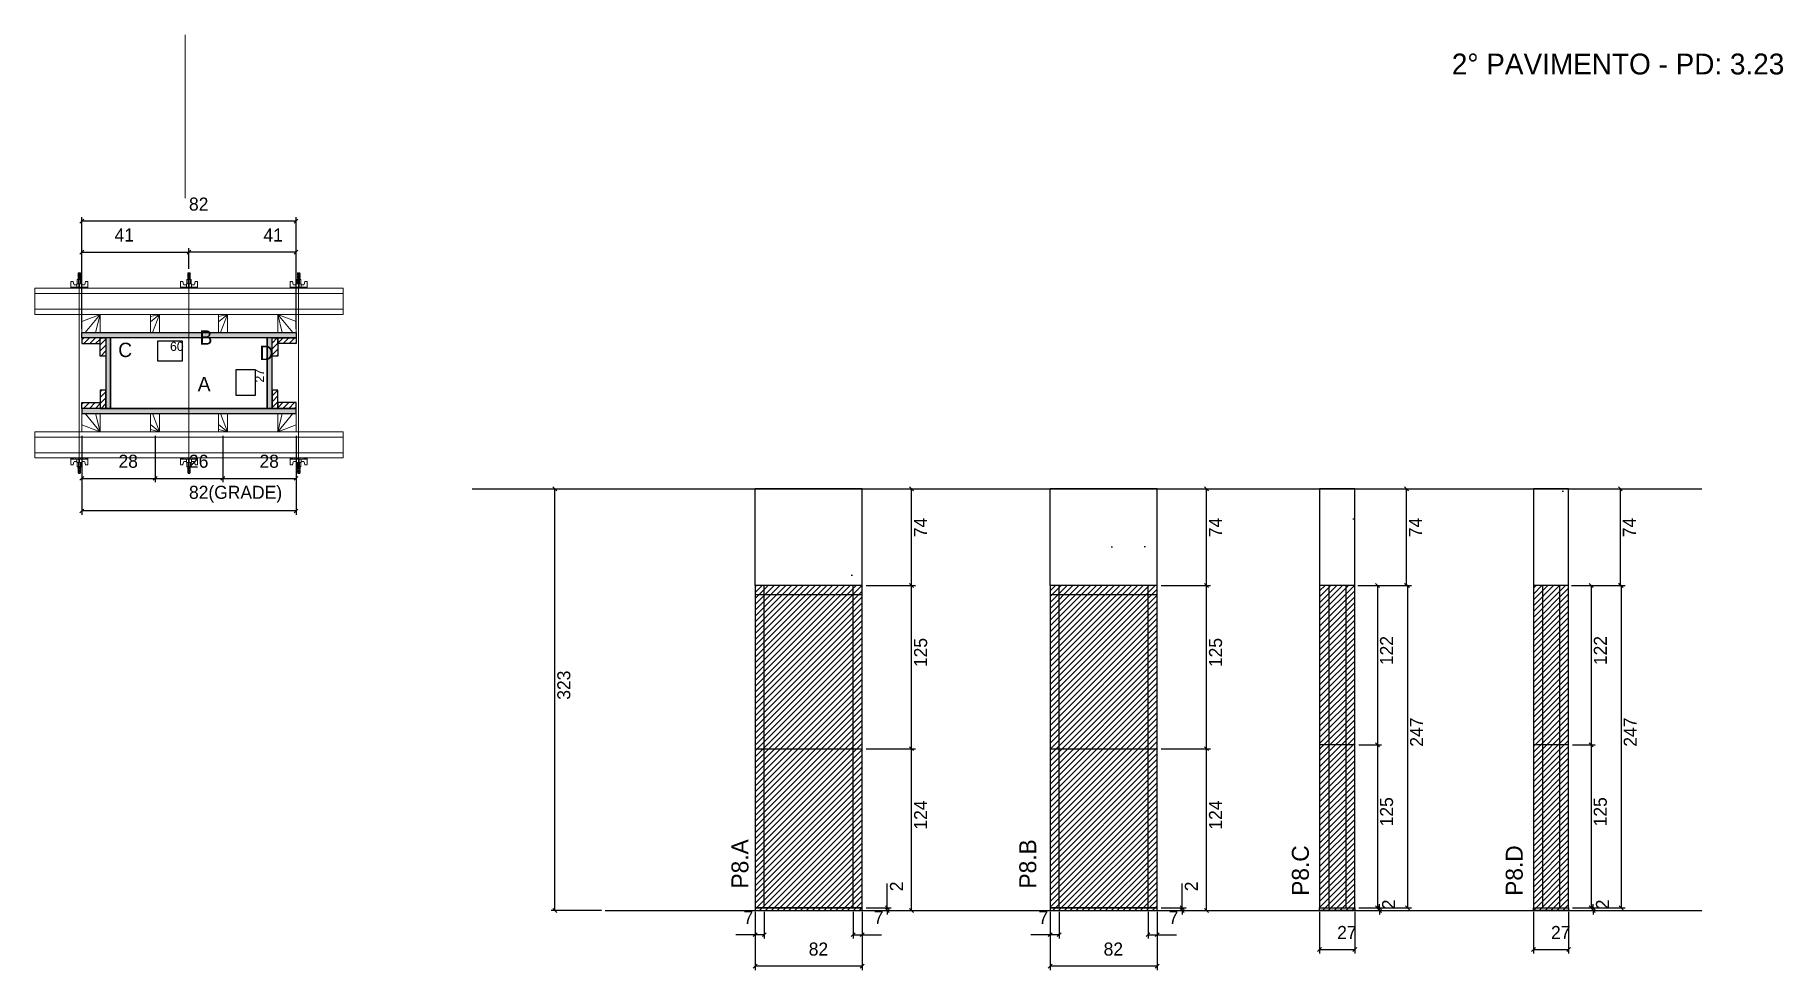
# Model space of a CAD drawing. Header units: metres. Extents: x 1940 to 3279, y 9638 to 10354.
import ezdxf

# ---------------------------------------------------------------- set-up
doc = ezdxf.new("R2010")
doc.units = ezdxf.units.M
for name, color, linetype in [('CHAPA', 7, 'Continuous'), ('COTA', 7, 'Continuous'), ('Hachura', 7, 'Continuous'), ('Madeira', 7, 'Continuous'), ('NIVEL 2° PAV.', 7, 'Continuous'), ('NOMENCLATURA', 7, 'Continuous'), ('Nível', 7, 'Continuous'), ('Painéis', 7, 'Continuous'), ('Perfil Metálico', 7, 'Continuous'), ('SARR_2.2x7', 7, 'Continuous'), ('SARRAFO', 7, 'Continuous'), ('Texto Seção', 7, 'Continuous'), ('TEXTO_GERAL', 7, 'Continuous')]:
    doc.layers.add(name, color=color, linetype=linetype)

msp = doc.modelspace()

# ---------------------------------------------------------------- hatches: boundary and pattern name
at = {"layer": 'COTA'}
h = msp.add_hatch(dxfattribs=at)
h.set_pattern_fill('AR-CONC')
h.paths.add_polyline_path([(2491.6, 10006.7), (2491.6, 9932.7), (2573.6, 9932.7), (2573.6, 10006.7), (2491.6, 10006.7)])
h = msp.add_hatch(dxfattribs=at)
h.set_pattern_fill('AR-CONC')
h.paths.add_polyline_path([(2717.5, 10006.7), (2717.5, 9932.7), (2799.5, 9932.7), (2799.5, 10006.7), (2717.5, 10006.7)])
h = msp.add_hatch(dxfattribs=at)
h.set_pattern_fill('AR-CONC')
h.paths.add_polyline_path([(2923.9, 9932.7), (2950.9, 9932.7), (2950.9, 10006.7), (2923.9, 10006.7), (2923.9, 9932.7)])
h = msp.add_hatch(dxfattribs=at)
h.set_pattern_fill('AR-CONC')
h.paths.add_polyline_path([(3087.7, 9932.7), (3114.7, 9932.7), (3114.7, 10006.7), (3087.7, 10006.7), (3087.7, 9932.7)])
at = {"layer": 'Hachura'}
h = msp.add_hatch(color=7, dxfattribs=at)
h.dxf.hatch_style = 1
h.paths.add_polyline_path([(1975.9, 10122.4), (1975.9, 10126.4), (2139.9, 10126.4), (2139.9, 10122.4), (1975.9, 10122.4)])
h = msp.add_hatch(color=7, dxfattribs=at)
h.dxf.hatch_style = 1
h.paths.add_polyline_path([(1975.9, 10122.4), (1975.9, 10126.4), (2139.9, 10126.4), (2139.9, 10122.4), (1975.9, 10122.4)])
h = msp.add_hatch(dxfattribs=at)
h.set_pattern_fill('ANSI31')
h.paths.add_polyline_path([(1989.9, 10122.4), (1989.9, 10118), (1975.9, 10118), (1975.9, 10122.4), (1989.9, 10122.4)])
h = msp.add_hatch(dxfattribs=at)
h.set_pattern_fill('ANSI31')
h.paths.add_polyline_path([(1994.3, 10122.4), (1989.9, 10122.4), (1989.9, 10108.4), (1994.3, 10108.4), (1994.3, 10122.4)])
h = msp.add_hatch(color=7, dxfattribs=at)
h.dxf.hatch_style = 1
h.paths.add_polyline_path([(1997.9, 10122.4), (1994.3, 10122.4), (1994.3, 10068.4), (1997.9, 10068.4), (1997.9, 10122.4)])
h = msp.add_hatch(color=7, dxfattribs=at)
h.dxf.hatch_style = 1
h.paths.add_polyline_path([(1997.9, 10122.4), (1994.3, 10122.4), (1994.3, 10068.4), (1997.9, 10068.4), (1997.9, 10122.4)])
h = msp.add_hatch(color=7, dxfattribs=at)
h.dxf.hatch_style = 1
h.paths.add_polyline_path([(2121.5, 10122.4), (2117.9, 10122.4), (2117.9, 10068.4), (2121.5, 10068.4), (2121.5, 10122.4)])
h = msp.add_hatch(color=7, dxfattribs=at)
h.dxf.hatch_style = 1
h.paths.add_polyline_path([(2121.5, 10122.4), (2117.9, 10122.4), (2117.9, 10068.4), (2121.5, 10068.4), (2121.5, 10122.4)])
h = msp.add_hatch(dxfattribs=at)
h.set_pattern_fill('ANSI31')
h.paths.add_polyline_path([(2125.9, 10122.4), (2121.5, 10122.4), (2121.5, 10108.4), (2125.9, 10108.4), (2125.9, 10122.4)])
h = msp.add_hatch(dxfattribs=at)
h.set_pattern_fill('ANSI31')
h.paths.add_polyline_path([(2125.9, 10122.4), (2125.9, 10118), (2139.9, 10118), (2139.9, 10122.4), (2125.9, 10122.4)])
h = msp.add_hatch(dxfattribs=at)
h.set_pattern_fill('ANSI31')
h.paths.add_polyline_path([(1989.9, 10068.4), (1989.9, 10072.8), (1975.9, 10072.8), (1975.9, 10068.4), (1989.9, 10068.4)])
h = msp.add_hatch(dxfattribs=at)
h.set_pattern_fill('ANSI31')
h.paths.add_polyline_path([(1994.3, 10068.4), (1989.9, 10068.4), (1989.9, 10082.4), (1994.3, 10082.4), (1994.3, 10068.4)])
h = msp.add_hatch(dxfattribs=at)
h.set_pattern_fill('ANSI31')
h.paths.add_polyline_path([(2125.9, 10068.4), (2121.5, 10068.4), (2121.5, 10082.4), (2125.9, 10082.4), (2125.9, 10068.4)])
h = msp.add_hatch(dxfattribs=at)
h.set_pattern_fill('ANSI31')
h.paths.add_polyline_path([(2125.9, 10068.4), (2125.9, 10072.8), (2139.9, 10072.8), (2139.9, 10068.4), (2125.9, 10068.4)])
h = msp.add_hatch(color=7, dxfattribs=at)
h.dxf.hatch_style = 1
h.paths.add_polyline_path([(1975.9, 10068.4), (1975.9, 10064.4), (2139.9, 10064.4), (2139.9, 10068.4), (1975.9, 10068.4)])
h = msp.add_hatch(color=7, dxfattribs=at)
h.dxf.hatch_style = 1
h.paths.add_polyline_path([(1975.9, 10068.4), (1975.9, 10064.4), (2139.9, 10064.4), (2139.9, 10068.4), (1975.9, 10068.4)])
h = msp.add_hatch(dxfattribs=at)
h.set_pattern_fill('ANSI31')
h.paths.add_polyline_path([(2573.6, 9683.7), (2573.6, 9932.7), (2491.6, 9932.7), (2491.6, 9683.7), (2573.6, 9683.7)])
h = msp.add_hatch(dxfattribs=at)
h.set_pattern_fill('ANSI31')
h.paths.add_polyline_path([(2799.5, 9683.7), (2799.5, 9932.7), (2717.5, 9932.7), (2717.5, 9683.7), (2799.5, 9683.7)])
h = msp.add_hatch(dxfattribs=at)
h.set_pattern_fill('ANSI31')
h.paths.add_polyline_path([(2950.9, 9683.7), (2950.9, 9932.7), (2923.9, 9932.7), (2923.9, 9683.7), (2950.9, 9683.7)])
h = msp.add_hatch(dxfattribs=at)
h.set_pattern_fill('ANSI31')
h.paths.add_polyline_path([(3114.7, 9683.7), (3114.7, 9932.7), (3087.7, 9932.7), (3087.7, 9683.7), (3114.7, 9683.7)])

# ---------------------------------------------------------------- linework, layer by layer
at = {"layer": 'CHAPA', "color": 1, "lineweight": 25}
for points in [[(1975.9, 10122.4), (1975.9, 10126.4), (2139.9, 10126.4), (2139.9, 10122.4)], [(1975.9, 10122.4), (1975.9, 10126.4), (2139.9, 10126.4), (2139.9, 10122.4)], [(1997.9, 10122.4), (1994.3, 10122.4), (1994.3, 10068.4), (1997.9, 10068.4)], [(1997.9, 10122.4), (1994.3, 10122.4), (1994.3, 10068.4), (1997.9, 10068.4)], [(2121.5, 10122.4), (2117.9, 10122.4), (2117.9, 10068.4), (2121.5, 10068.4)], [(2121.5, 10122.4), (2117.9, 10122.4), (2117.9, 10068.4), (2121.5, 10068.4)], [(1975.9, 10068.4), (1975.9, 10064.4), (2139.9, 10064.4), (2139.9, 10068.4)], [(1975.9, 10068.4), (1975.9, 10064.4), (2139.9, 10064.4), (2139.9, 10068.4)]]:
    msp.add_lwpolyline(points, close=True, dxfattribs=at)
at = {"layer": 'COTA', "color": 0, "lineweight": 25}
for p, q in [((1977.4, 10213.3), (1974.4, 10210.3)), ((2138.4, 10210.3), (2141.4, 10213.3)), ((1977.4, 10189.6), (1974.4, 10186.6)), ((2059.4, 10189.6), (2056.4, 10186.6)), ((2056.4, 10186.6), (2059.4, 10189.6)), ((2138.4, 10186.6), (2141.4, 10189.6)), ((1977.4, 10016.3), (1974.4, 10013.3)), ((2030.4, 10013.3), (2033.4, 10016.3)), ((2033.4, 10016.3), (2030.4, 10013.3)), ((2082.4, 10013.3), (2085.4, 10016.3)), ((2085.4, 10016.3), (2082.4, 10013.3)), ((2138.4, 10013.3), (2141.4, 10016.3)), ((2612.9, 10005.2), (2609.9, 10008.2)), ((2838.8, 10005.2), (2835.8, 10008.2)), ((2992, 10005.2), (2989, 10008.2)), ((3155.8, 10005.2), (3152.8, 10008.2)), ((1977.4, 9991.3), (1974.4, 9988.3)), ((2138.4, 9988.3), (2141.4, 9991.3)), ((2612.9, 9931.2), (2609.9, 9934.2)), ((2609.9, 9934.2), (2612.9, 9931.2)), ((2838.8, 9931.2), (2835.8, 9934.2)), ((2835.8, 9934.2), (2838.8, 9931.2)), ((2969.8, 9931.2), (2966.8, 9934.2)), ((2989, 9934.2), (2992, 9931.2)), ((2992.7, 9931.2), (2989.7, 9934.2)), ((3133.5, 9931.2), (3130.5, 9934.2)), ((3152.8, 9934.2), (3155.8, 9931.2)), ((3156.5, 9931.2), (3153.5, 9934.2)), ((2609.9, 9809.2), (2612.9, 9806.2)), ((2612.9, 9806.2), (2609.9, 9809.2)), ((2835.8, 9809.2), (2838.8, 9806.2)), ((2838.8, 9806.2), (2835.8, 9809.2)), ((2966.8, 9812.2), (2969.8, 9809.2)), ((2969.8, 9809.2), (2966.8, 9812.2)), ((3130.5, 9812.2), (3133.5, 9809.2)), ((3133.5, 9809.2), (3130.5, 9812.2)), ((2591.3, 9687.2), (2594.3, 9684.2)), ((2594.3, 9682.2), (2591.3, 9685.2)), ((2609.9, 9685.2), (2612.9, 9682.2)), ((2817.2, 9687.2), (2820.2, 9684.2)), ((2820.2, 9682.2), (2817.2, 9685.2)), ((2835.8, 9685.2), (2838.8, 9682.2)), ((2966.8, 9687.2), (2969.8, 9684.2)), ((2968.3, 9687.2), (2971.3, 9684.2)), ((2971.3, 9682.2), (2968.3, 9685.2)), ((2989.7, 9687.2), (2992.7, 9684.2)), ((3130.5, 9687.2), (3133.5, 9684.2)), ((3132.1, 9687.2), (3135.1, 9684.2)), ((3135.1, 9682.2), (3132.1, 9685.2)), ((3153.5, 9687.2), (3156.5, 9684.2)), ((2493.1, 9666.7), (2490.1, 9663.7)), ((2497.1, 9663.7), (2500.1, 9666.7)), ((2568.1, 9666.7), (2565.1, 9663.7)), ((2572.1, 9663.7), (2575.1, 9666.7)), ((2719, 9666.7), (2716, 9663.7)), ((2723, 9663.7), (2726, 9666.7)), ((2794, 9666.7), (2791, 9663.7)), ((2798, 9663.7), (2801, 9666.7)), ((2925.4, 9655.3), (2922.4, 9652.3)), ((2949.4, 9652.3), (2952.4, 9655.3)), ((3089.2, 9655.3), (3086.2, 9652.3)), ((3113.2, 9652.3), (3116.2, 9655.3)), ((2493.1, 9642.6), (2490.1, 9639.6)), ((2572.1, 9639.6), (2575.1, 9642.6)), ((2719, 9642.6), (2716, 9639.6)), ((2798, 9639.6), (2801, 9642.6))]:
    msp.add_line(p, q, dxfattribs=at)
at = {"layer": 'COTA', "color": 241, "lineweight": 25}
for p, q in [((1975.9, 10129.4), (1975.9, 10214.8)), ((2139.9, 10211.8), (1975.9, 10211.8)), ((2139.9, 10129.4), (2139.9, 10214.8)), ((1975.9, 10163.4), (1975.9, 10191.1)), ((2057.9, 10175.2), (2057.9, 10191.1)), ((2057.9, 10175.2), (2057.9, 10191.1)), ((2139.9, 10163.4), (2139.9, 10191.1)), ((1975.9, 10188.1), (2057.9, 10188.1)), ((2139.9, 10188.1), (2057.9, 10188.1)), ((1975.9, 10047.4), (1975.9, 9986.8)), ((1975.9, 10047.4), (1975.9, 10011.8)), ((2031.9, 10047.4), (2031.9, 10011.8)), ((2031.9, 10047.4), (2031.9, 10011.8)), ((2083.9, 10047.4), (2083.9, 10011.8)), ((2083.9, 10047.4), (2083.9, 10011.8)), ((2139.9, 10047.4), (2139.9, 9986.8)), ((2139.9, 10047.4), (2139.9, 10011.8)), ((1975.9, 10014.8), (2031.9, 10014.8)), ((2031.9, 10014.8), (2083.9, 10014.8)), ((2083.9, 10014.8), (2139.9, 10014.8)), ((2573.6, 10006.7), (2491.6, 10006.7)), ((2491.6, 9932.7), (2491.6, 10006.7)), ((2573.6, 9932.7), (2573.6, 10006.7)), ((2799.5, 10006.7), (2717.5, 10006.7)), ((2717.5, 9932.7), (2717.5, 10006.7)), ((2799.5, 9932.7), (2799.5, 10006.7)), ((2139.9, 9989.8), (1975.9, 9989.8))]:
    msp.add_line(p, q, dxfattribs=at)
at = {"layer": 'COTA', "color": 180, "lineweight": 25}
for p, q in [((2052.9, 10119.9), (2033.9, 10119.9)), ((2033.9, 10119.9), (2033.9, 10104.9)), ((2052.9, 10104.9), (2052.9, 10119.9)), ((2033.9, 10104.9), (2052.9, 10104.9)), ((2108.9, 10097.9), (2093.9, 10097.9)), ((2093.9, 10097.9), (2093.9, 10078.6)), ((2108.9, 10078.6), (2108.9, 10097.9)), ((2093.9, 10078.6), (2108.9, 10078.6))]:
    msp.add_line(p, q, dxfattribs=at)
at = {"layer": 'COTA', "color": 4, "lineweight": 25}
for p, q in [((2576.6, 10006.7), (2614.4, 10006.7)), ((2611.4, 9932.7), (2611.4, 10006.7)), ((2802.5, 10006.7), (2840.3, 10006.7)), ((2837.3, 9932.7), (2837.3, 10006.7)), ((2953.1, 10006.7), (2993.5, 10006.7)), ((2990.5, 9932.7), (2990.5, 10006.7)), ((3116.9, 10006.7), (3157.3, 10006.7)), ((3154.3, 9932.7), (3154.3, 10006.7)), ((2576.6, 9932.7), (2614.4, 9932.7)), ((2576.6, 9932.7), (2614.4, 9932.7)), ((2611.4, 9807.7), (2611.4, 9932.7)), ((2802.5, 9932.7), (2840.3, 9932.7)), ((2802.5, 9932.7), (2840.3, 9932.7)), ((2837.3, 9807.7), (2837.3, 9932.7)), ((2953.1, 9932.7), (2993.5, 9932.7)), ((2953.9, 9932.7), (2994.2, 9932.7)), ((2953.9, 9932.7), (2971.3, 9932.7)), ((2968.3, 9932.7), (2968.3, 9810.7)), ((2991.2, 9932.7), (2991.2, 9685.7)), ((3116.9, 9932.7), (3157.3, 9932.7)), ((3117.7, 9932.7), (3158, 9932.7)), ((3117.7, 9932.7), (3135, 9932.7)), ((3132, 9932.7), (3132, 9810.7)), ((3155, 9932.7), (3155, 9685.7)), ((2576.6, 9807.7), (2614.4, 9807.7)), ((2576.6, 9807.7), (2614.4, 9807.7)), ((2611.4, 9683.7), (2611.4, 9807.7)), ((2802.5, 9807.7), (2840.3, 9807.7)), ((2802.5, 9807.7), (2840.3, 9807.7)), ((2837.3, 9683.7), (2837.3, 9807.7)), ((2953.9, 9810.7), (2971.3, 9810.7)), ((2953.9, 9810.7), (2971.3, 9810.7)), ((2968.3, 9810.7), (2968.3, 9685.7)), ((3117.7, 9810.7), (3135, 9810.7)), ((3117.7, 9810.7), (3135, 9810.7)), ((3132, 9810.7), (3132, 9685.7)), ((2592.8, 9685.7), (2592.8, 9704.5)), ((2818.7, 9685.7), (2818.7, 9704.5)), ((2491.6, 9682.7), (2491.6, 9638.1)), ((2498.6, 9682.7), (2498.6, 9662.2)), ((2566.6, 9682.7), (2566.6, 9662.2)), ((2573.6, 9682.7), (2573.6, 9638.1)), ((2576.6, 9685.7), (2595.8, 9685.7)), ((2576.6, 9683.7), (2595.8, 9683.7)), ((2576.6, 9683.7), (2614.4, 9683.7)), ((2592.8, 9683.7), (2592.8, 9685.7)), ((2592.8, 9683.7), (2592.8, 9680.7)), ((2717.5, 9682.7), (2717.5, 9638.1)), ((2724.5, 9682.7), (2724.5, 9662.2)), ((2792.5, 9682.7), (2792.5, 9662.2)), ((2799.5, 9682.7), (2799.5, 9638.1)), ((2802.5, 9685.7), (2821.7, 9685.7)), ((2802.5, 9683.7), (2821.7, 9683.7)), ((2802.5, 9683.7), (2840.3, 9683.7)), ((2818.7, 9683.7), (2818.7, 9685.7)), ((2818.7, 9683.7), (2818.7, 9680.7)), ((2923.9, 9682.7), (2923.9, 9650.8)), ((2950.9, 9682.7), (2950.9, 9650.8)), ((2953.9, 9685.7), (2972.8, 9685.7)), ((2953.9, 9685.7), (2994.2, 9685.7)), ((2953.9, 9685.7), (2971.3, 9685.7)), ((2953.9, 9683.7), (2972.8, 9683.7)), ((2969.8, 9685.7), (2969.8, 9688.7)), ((2969.8, 9683.7), (2969.8, 9685.7)), ((2969.8, 9683.7), (2969.8, 9680.7)), ((3087.7, 9682.7), (3087.7, 9650.8)), ((3114.7, 9682.7), (3114.7, 9650.8)), ((3117.7, 9685.7), (3136.6, 9685.7)), ((3117.7, 9685.7), (3158, 9685.7)), ((3117.7, 9685.7), (3135, 9685.7)), ((3117.7, 9683.7), (3136.6, 9683.7)), ((3133.6, 9685.7), (3133.6, 9688.7)), ((3133.6, 9683.7), (3133.6, 9685.7)), ((3133.6, 9683.7), (3133.6, 9680.7)), ((2491.6, 9680.7), (2491.6, 9662.2)), ((2573.6, 9680.7), (2573.6, 9662.2)), ((2717.5, 9680.7), (2717.5, 9662.2)), ((2799.5, 9680.7), (2799.5, 9662.2)), ((2491.6, 9665.2), (2476.8, 9665.2)), ((2498.6, 9665.2), (2491.6, 9665.2)), ((2566.6, 9665.2), (2573.6, 9665.2)), ((2573.6, 9665.2), (2588.3, 9665.2)), ((2717.5, 9665.2), (2702.7, 9665.2)), ((2724.5, 9665.2), (2717.5, 9665.2)), ((2792.5, 9665.2), (2799.5, 9665.2)), ((2799.5, 9665.2), (2814.2, 9665.2)), ((2573.6, 9641.1), (2491.6, 9641.1)), ((2799.5, 9641.1), (2717.5, 9641.1)), ((2923.9, 9653.8), (2950.9, 9653.8)), ((3087.7, 9653.8), (3114.7, 9653.8))]:
    msp.add_line(p, q, dxfattribs=at)
at = {"layer": 'COTA', "color": 241, "lineweight": 25}
for points in [[(2950.9, 9932.7), (2950.9, 10006.7), (2923.9, 10006.7), (2923.9, 9932.7)], [(3114.7, 9932.7), (3114.7, 10006.7), (3087.7, 10006.7), (3087.7, 9932.7)]]:
    msp.add_lwpolyline(points, dxfattribs=at)
at = {"layer": 'Hachura', "color": 0, "lineweight": 9}
for p, q in [((1967.5, 10165.6), (1969.1, 10165.6)), ((1967.5, 10160.4), (1967.5, 10165.5)), ((1969.1, 10165.6), (1969.7, 10163.3)), ((1970, 10163.1), (1972, 10163.1)), ((1972, 10163.9), (1975.8, 10163.9)), ((1972, 10161.3), (1972, 10163.9)), ((1975.6, 10167.1), (1972.2, 10167.1)), ((1972.2, 10167.1), (1972.2, 10163.9)), ((1975.6, 10167), (1972.2, 10167)), ((1972.8, 10171.5), (1975, 10170.4)), ((1974.9, 10170.2), (1972.8, 10171.2)), ((1972.8, 10170.3), (1975, 10169.2)), ((1974.9, 10169), (1972.8, 10170.1)), ((1972.8, 10169.1), (1975, 10168.1)), ((1974.9, 10167.8), (1972.8, 10168.9)), ((1974, 10167.1), (1972.8, 10167.7)), ((1972.9, 10171.9), (1973.2, 10172.2)), ((1972.9, 10171.6), (1972.9, 10171.9)), ((1974.8, 10171.9), (1972.9, 10171.9)), ((1972.9, 10171.6), (1974.8, 10170.6)), ((1972.9, 10171.6), (1974.8, 10170.6)), ((1972.9, 10170.4), (1972.9, 10171)), ((1974.8, 10170.1), (1972.9, 10171)), ((1972.9, 10170.4), (1974.8, 10169.4)), ((1972.9, 10169.2), (1972.9, 10169.9)), ((1974.8, 10168.9), (1972.9, 10169.9)), ((1972.9, 10169.7), (1972.9, 10169.9)), ((1972.9, 10169.2), (1974.8, 10168.3)), ((1972.9, 10168.1), (1972.9, 10168.7)), ((1974.8, 10167.8), (1972.9, 10168.7)), ((1972.9, 10168.1), (1974.8, 10167.1)), ((1973.8, 10167.1), (1972.9, 10167.6)), ((1972.9, 10167.1), (1972.9, 10167.6)), ((1973.2, 10172.2), (1974.5, 10172.2)), ((1973.3, 10167.1), (1973.3, 10163.9)), ((1974.8, 10171.2), (1973.5, 10171.9)), ((1973.6, 10161.3), (1973.6, 10163.3)), ((1974.9, 10171.3), (1973.8, 10171.9)), ((1974.1, 10163.3), (1974.1, 10161.3)), ((1974.3, 10171.9), (1975, 10171.5)), ((1974.8, 10171.9), (1974.5, 10172.2)), ((1974.6, 10171.9), (1974.8, 10171.8)), ((1974.8, 10171.2), (1974.8, 10170.6)), ((1974.8, 10169.4), (1974.8, 10170.1)), ((1974.8, 10168.7), (1974.8, 10168.9)), ((1974.8, 10168.7), (1974.8, 10168.3)), ((1974.8, 10167.8), (1974.8, 10167.1)), ((1974.8, 10167.1), (1974.8, 10163.9)), ((1975.6, 10163.9), (1975.6, 10167.1)), ((1975.8, 10163.9), (1975.6, 10163.9)), ((1975.8, 10163.9), (1975.6, 10163.9)), ((1975.8, 10163.9), (1975.8, 10161.3)), ((1977.8, 10163.1), (1975.8, 10163.1)), ((1978.7, 10165.6), (1978.1, 10163.3)), ((1980.4, 10165.6), (1978.7, 10165.6)), ((1980.4, 10161.3), (1980.4, 10165.6)), ((2051.5, 10165.6), (2053.1, 10165.6)), ((2051.5, 10160.4), (2051.5, 10165.5)), ((2053.1, 10165.6), (2053.7, 10163.3)), ((2054, 10163.1), (2056, 10163.1)), ((2056, 10163.9), (2059.8, 10163.9)), ((2056, 10161.3), (2056, 10163.9)), ((2059.6, 10167.1), (2056.2, 10167.1)), ((2056.2, 10167.1), (2056.2, 10163.9)), ((2059.6, 10167), (2056.2, 10167)), ((2056.8, 10171.5), (2059, 10170.4)), ((2058.9, 10170.2), (2056.8, 10171.2)), ((2056.8, 10170.3), (2059, 10169.2)), ((2058.9, 10169), (2056.8, 10170.1)), ((2056.8, 10169.1), (2059, 10168.1)), ((2058.9, 10167.8), (2056.8, 10168.9)), ((2058, 10167.1), (2056.8, 10167.7)), ((2056.9, 10171.9), (2057.2, 10172.2)), ((2056.9, 10171.6), (2056.9, 10171.9)), ((2058.8, 10171.9), (2056.9, 10171.9)), ((2056.9, 10171.6), (2058.8, 10170.6)), ((2056.9, 10171.6), (2058.8, 10170.6)), ((2056.9, 10170.4), (2056.9, 10171)), ((2058.8, 10170.1), (2056.9, 10171)), ((2056.9, 10170.4), (2058.8, 10169.4)), ((2056.9, 10169.2), (2056.9, 10169.9)), ((2058.8, 10168.9), (2056.9, 10169.9)), ((2056.9, 10169.7), (2056.9, 10169.9)), ((2056.9, 10169.2), (2058.8, 10168.3)), ((2056.9, 10168.1), (2056.9, 10168.7)), ((2058.8, 10167.8), (2056.9, 10168.7)), ((2056.9, 10168.1), (2058.8, 10167.1)), ((2057.8, 10167.1), (2056.9, 10167.6)), ((2056.9, 10167.1), (2056.9, 10167.6)), ((2057.2, 10172.2), (2058.5, 10172.2)), ((2057.3, 10167.1), (2057.3, 10163.9)), ((2058.8, 10171.2), (2057.5, 10171.9)), ((2057.6, 10161.3), (2057.6, 10163.3)), ((2058.9, 10171.3), (2057.8, 10171.9)), ((2058.1, 10163.3), (2058.1, 10161.3)), ((2058.3, 10171.9), (2059, 10171.5)), ((2058.8, 10171.9), (2058.5, 10172.2)), ((2058.6, 10171.9), (2058.8, 10171.8)), ((2058.8, 10171.2), (2058.8, 10170.6)), ((2058.8, 10169.4), (2058.8, 10170.1)), ((2058.8, 10168.7), (2058.8, 10168.9)), ((2058.8, 10168.7), (2058.8, 10168.3)), ((2058.8, 10167.8), (2058.8, 10167.1)), ((2058.8, 10167.1), (2058.8, 10163.9)), ((2059.6, 10163.9), (2059.6, 10167.1)), ((2059.8, 10163.9), (2059.6, 10163.9)), ((2059.8, 10163.9), (2059.6, 10163.9)), ((2059.8, 10163.9), (2059.8, 10161.3)), ((2061.8, 10163.1), (2059.8, 10163.1)), ((2062.7, 10165.6), (2062.1, 10163.3)), ((2064.4, 10165.6), (2062.7, 10165.6)), ((2064.4, 10161.3), (2064.4, 10165.6)), ((2135.5, 10161.3), (2135.5, 10165.6)), ((2135.5, 10165.6), (2137.1, 10165.6)), ((2137.1, 10165.6), (2137.7, 10163.3)), ((2138, 10163.1), (2140, 10163.1)), ((2143.9, 10163.9), (2140, 10163.9)), ((2140, 10163.9), (2140, 10161.3)), ((2140, 10163.9), (2140.2, 10163.9)), ((2140, 10163.9), (2140.2, 10163.9)), ((2140.2, 10167.1), (2143.6, 10167.1)), ((2140.2, 10163.9), (2140.2, 10167.1)), ((2140.2, 10167), (2143.6, 10167)), ((2141.5, 10171.9), (2140.9, 10171.5)), ((2140.9, 10171.3), (2142, 10171.9)), ((2143, 10171.5), (2140.9, 10170.4)), ((2140.9, 10170.2), (2143.1, 10171.2)), ((2143, 10170.3), (2140.9, 10169.2)), ((2140.9, 10169), (2143.1, 10170.1)), ((2143, 10169.1), (2140.9, 10168.1)), ((2140.9, 10167.8), (2143.1, 10168.9)), ((2141, 10171.9), (2141.3, 10172.2)), ((2141.3, 10171.9), (2141, 10171.8)), ((2141, 10171.2), (2142.3, 10171.9)), ((2141, 10171.9), (2143, 10171.9)), ((2143, 10171.6), (2141, 10170.6)), ((2143, 10171.6), (2141, 10170.6)), ((2141, 10171.2), (2141, 10170.6)), ((2141, 10170.1), (2143, 10171)), ((2143, 10170.4), (2141, 10169.4)), ((2141, 10169.4), (2141, 10170.1)), ((2141, 10168.9), (2143, 10169.9)), ((2143, 10169.2), (2141, 10168.3)), ((2141, 10168.7), (2141, 10168.9)), ((2141, 10168.7), (2141, 10168.3)), ((2141, 10167.8), (2143, 10168.7)), ((2143, 10168.1), (2141, 10167.1)), ((2141, 10167.8), (2141, 10167.1)), ((2141, 10167.1), (2141, 10163.9)), ((2142.6, 10172.2), (2141.3, 10172.2)), ((2141.7, 10163.3), (2141.7, 10161.3)), ((2141.8, 10167.1), (2143.1, 10167.7)), ((2142, 10167.1), (2143, 10167.6)), ((2142.2, 10161.3), (2142.2, 10163.3)), ((2143, 10171.9), (2142.6, 10172.2)), ((2142.6, 10167.1), (2142.6, 10163.9)), ((2143, 10171.6), (2143, 10171.9)), ((2143, 10170.4), (2143, 10171)), ((2143, 10169.2), (2143, 10169.9)), ((2143, 10169.7), (2143, 10169.9)), ((2143, 10168.1), (2143, 10168.7)), ((2143, 10167.1), (2143, 10167.6)), ((2143.6, 10167.1), (2143.6, 10163.9)), ((2143.9, 10161.3), (2143.9, 10163.9)), ((2145.8, 10163.1), (2143.9, 10163.1)), ((2146.7, 10165.6), (2146.1, 10163.3)), ((2148.4, 10165.6), (2146.7, 10165.6)), ((2148.4, 10160.4), (2148.4, 10165.5)), ((1967.5, 10161.3), (1980.4, 10161.3)), ((1967.5, 10161.3), (1972.6, 10161.3)), ((1980.4, 10160.4), (1967.5, 10160.4)), ((1967.6, 10161.3), (1967.6, 10160.4)), ((1967.8, 10161.3), (1967.8, 10160.4)), ((1968.2, 10161.3), (1968.2, 10160.4)), ((1968.6, 10161.3), (1968.6, 10160.4)), ((1969.5, 10161.3), (1969.5, 10160.4)), ((1970.9, 10161.3), (1970.9, 10160.4)), ((1979.4, 10160.4), (1971.6, 10160.4)), ((1973.9, 10161.3), (1972, 10161.3)), ((1972.6, 10161.3), (1973.3, 10161.3)), ((1973, 10161), (1973, 10161.2)), ((1973, 10160.5), (1973, 10161)), ((1973.9, 10161.3), (1973.9, 10160.4)), ((1974.9, 10161.2), (1974.9, 10160.7)), ((1976.9, 10161.3), (1976.9, 10160.4)), ((1978.4, 10161.3), (1978.4, 10160.4)), ((1979.2, 10161.3), (1979.2, 10160.4)), ((1979.7, 10161.3), (1979.7, 10160.4)), ((1980, 10161.3), (1980, 10160.4)), ((1980.2, 10161.3), (1980.2, 10160.4)), ((1980.4, 10161.3), (1980.4, 10160.4)), ((2051.5, 10161.3), (2064.4, 10161.3)), ((2051.5, 10161.3), (2056.6, 10161.3)), ((2064.4, 10160.4), (2051.5, 10160.4)), ((2051.6, 10161.3), (2051.6, 10160.4)), ((2051.8, 10161.3), (2051.8, 10160.4)), ((2052.2, 10161.3), (2052.2, 10160.4)), ((2052.6, 10161.3), (2052.6, 10160.4)), ((2053.5, 10161.3), (2053.5, 10160.4)), ((2054.9, 10161.3), (2054.9, 10160.4)), ((2063.4, 10160.4), (2055.6, 10160.4)), ((2057.9, 10161.3), (2056, 10161.3)), ((2056.6, 10161.3), (2057.3, 10161.3)), ((2057, 10161), (2057, 10161.2)), ((2057, 10160.5), (2057, 10161)), ((2057.9, 10161.3), (2057.9, 10160.4)), ((2058.9, 10161.2), (2058.9, 10160.7)), ((2060.9, 10161.3), (2060.9, 10160.4)), ((2062.4, 10161.3), (2062.4, 10160.4)), ((2063.2, 10161.3), (2063.2, 10160.4)), ((2063.7, 10161.3), (2063.7, 10160.4)), ((2064, 10161.3), (2064, 10160.4)), ((2064.2, 10161.3), (2064.2, 10160.4)), ((2064.4, 10161.3), (2064.4, 10160.4)), ((2148.4, 10161.3), (2135.5, 10161.3)), ((2135.5, 10161.3), (2135.5, 10160.4)), ((2135.5, 10160.4), (2148.4, 10160.4)), ((2135.6, 10161.3), (2135.6, 10160.4)), ((2135.8, 10161.3), (2135.8, 10160.4)), ((2136.2, 10161.3), (2136.2, 10160.4)), ((2136.4, 10160.4), (2144.2, 10160.4)), ((2136.6, 10161.3), (2136.6, 10160.4)), ((2137.5, 10161.3), (2137.5, 10160.4)), ((2138.9, 10161.3), (2138.9, 10160.4)), ((2140.9, 10161.2), (2140.9, 10160.7)), ((2141.9, 10161.3), (2143.9, 10161.3)), ((2141.9, 10161.3), (2141.9, 10160.4)), ((2143.2, 10161.3), (2142.6, 10161.3)), ((2142.9, 10161), (2142.9, 10161.2)), ((2142.9, 10160.5), (2142.9, 10161)), ((2148.4, 10161.3), (2143.2, 10161.3)), ((2145, 10161.3), (2145, 10160.4)), ((2146.4, 10161.3), (2146.4, 10160.4)), ((2147.2, 10161.3), (2147.2, 10160.4)), ((2147.7, 10161.3), (2147.7, 10160.4)), ((2148, 10161.3), (2148, 10160.4)), ((2148.2, 10161.3), (2148.2, 10160.4)), ((1980.4, 10030.4), (1967.5, 10030.4)), ((1967.5, 10030.4), (1967.5, 10025.3)), ((1967.5, 10029.5), (1980.4, 10029.5)), ((1967.5, 10029.5), (1972.6, 10029.5)), ((1967.6, 10029.5), (1967.6, 10030.4)), ((1967.8, 10029.5), (1967.8, 10030.4)), ((1968.2, 10029.5), (1968.2, 10030.4)), ((1968.6, 10029.5), (1968.6, 10030.4)), ((1969.5, 10029.5), (1969.5, 10030.4)), ((1970.9, 10029.5), (1970.9, 10030.4)), ((1979.4, 10030.4), (1971.6, 10030.4)), ((1973.9, 10029.5), (1972, 10029.5)), ((1972, 10029.5), (1972, 10026.9)), ((1972.6, 10029.5), (1973.3, 10029.5)), ((1973, 10030.2), (1973, 10029.8)), ((1973, 10029.8), (1973, 10029.6)), ((1973.6, 10029.5), (1973.6, 10027.5)), ((1973.9, 10029.5), (1973.9, 10030.4)), ((1974.1, 10027.5), (1974.1, 10029.5)), ((1974.9, 10029.6), (1974.9, 10030.1)), ((1975.8, 10026.9), (1975.8, 10029.5)), ((1976.9, 10029.5), (1976.9, 10030.4)), ((1978.4, 10029.5), (1978.4, 10030.4)), ((1979.2, 10029.5), (1979.2, 10030.4)), ((1979.7, 10029.5), (1979.7, 10030.4)), ((1980, 10029.5), (1980, 10030.4)), ((1980.2, 10029.5), (1980.2, 10030.4)), ((1980.4, 10029.5), (1980.4, 10030.4)), ((1980.4, 10029.5), (1980.4, 10025.2)), ((2064.4, 10030.4), (2051.5, 10030.4)), ((2051.5, 10030.4), (2051.5, 10025.3)), ((2051.5, 10029.5), (2064.4, 10029.5)), ((2051.5, 10029.5), (2056.6, 10029.5)), ((2051.6, 10029.5), (2051.6, 10030.4)), ((2051.8, 10029.5), (2051.8, 10030.4)), ((2052.2, 10029.5), (2052.2, 10030.4)), ((2052.6, 10029.5), (2052.6, 10030.4)), ((2053.5, 10029.5), (2053.5, 10030.4)), ((2054.9, 10029.5), (2054.9, 10030.4)), ((2063.4, 10030.4), (2055.6, 10030.4)), ((2057.9, 10029.5), (2056, 10029.5)), ((2056, 10029.5), (2056, 10026.9)), ((2056.6, 10029.5), (2057.3, 10029.5)), ((2057, 10030.2), (2057, 10029.8)), ((2057, 10029.8), (2057, 10029.6)), ((2057.6, 10029.5), (2057.6, 10027.5)), ((2057.9, 10029.5), (2057.9, 10030.4)), ((2058.1, 10027.5), (2058.1, 10029.5)), ((2058.9, 10029.6), (2058.9, 10030.1)), ((2059.8, 10026.9), (2059.8, 10029.5)), ((2060.9, 10029.5), (2060.9, 10030.4)), ((2062.4, 10029.5), (2062.4, 10030.4)), ((2063.2, 10029.5), (2063.2, 10030.4)), ((2063.7, 10029.5), (2063.7, 10030.4)), ((2064, 10029.5), (2064, 10030.4)), ((2064.2, 10029.5), (2064.2, 10030.4)), ((2064.4, 10029.5), (2064.4, 10030.4)), ((2064.4, 10029.5), (2064.4, 10025.2)), ((2135.5, 10030.4), (2148.4, 10030.4)), ((2135.5, 10029.5), (2135.5, 10030.4)), ((2148.4, 10029.5), (2135.5, 10029.5)), ((2135.5, 10029.5), (2135.5, 10025.2)), ((2135.6, 10029.5), (2135.6, 10030.4)), ((2135.8, 10029.5), (2135.8, 10030.4)), ((2136.2, 10029.5), (2136.2, 10030.4)), ((2136.4, 10030.4), (2144.2, 10030.4)), ((2136.6, 10029.5), (2136.6, 10030.4)), ((2137.5, 10029.5), (2137.5, 10030.4)), ((2138.9, 10029.5), (2138.9, 10030.4)), ((2140, 10026.9), (2140, 10029.5)), ((2140.9, 10029.6), (2140.9, 10030.1)), ((2141.7, 10027.5), (2141.7, 10029.5)), ((2141.9, 10029.5), (2141.9, 10030.4)), ((2141.9, 10029.5), (2143.9, 10029.5)), ((2142.2, 10029.5), (2142.2, 10027.5)), ((2143.2, 10029.5), (2142.6, 10029.5)), ((2142.9, 10030.2), (2142.9, 10029.8)), ((2142.9, 10029.8), (2142.9, 10029.6)), ((2148.4, 10029.5), (2143.2, 10029.5)), ((2143.9, 10029.5), (2143.9, 10026.9)), ((2145, 10029.5), (2145, 10030.4)), ((2146.4, 10029.5), (2146.4, 10030.4)), ((2147.2, 10029.5), (2147.2, 10030.4)), ((2147.7, 10029.5), (2147.7, 10030.4)), ((2148, 10029.5), (2148, 10030.4)), ((2148.2, 10029.5), (2148.2, 10030.4)), ((2148.4, 10030.4), (2148.4, 10025.3)), ((1967.5, 10025.2), (1969.1, 10025.2)), ((1969.1, 10025.2), (1969.7, 10027.5)), ((1970, 10027.7), (1972, 10027.7)), ((1972, 10026.9), (1975.8, 10026.9)), ((1972.2, 10023.7), (1972.2, 10026.9)), ((1975.6, 10023.8), (1972.2, 10023.8)), ((1975.6, 10023.7), (1972.2, 10023.7)), ((1974, 10023.7), (1972.8, 10023.1)), ((1974.9, 10023), (1972.8, 10021.9)), ((1972.8, 10021.7), (1975, 10022.7)), ((1974.9, 10021.8), (1972.8, 10020.7)), ((1972.8, 10020.5), (1975, 10021.6)), ((1974.9, 10020.6), (1972.8, 10019.6)), ((1972.8, 10019.3), (1975, 10020.4)), ((1972.9, 10022.7), (1974.8, 10023.7)), ((1973.8, 10023.7), (1972.9, 10023.2)), ((1972.9, 10023.7), (1972.9, 10023.2)), ((1974.8, 10023), (1972.9, 10022.1)), ((1972.9, 10022.7), (1972.9, 10022.1)), ((1972.9, 10021.6), (1974.8, 10022.5)), ((1974.8, 10021.9), (1972.9, 10020.9)), ((1972.9, 10021.6), (1972.9, 10020.9)), ((1972.9, 10020.4), (1974.8, 10021.4)), ((1972.9, 10021.1), (1972.9, 10020.9)), ((1974.8, 10020.7), (1972.9, 10019.8)), ((1972.9, 10020.4), (1972.9, 10019.8)), ((1972.9, 10019.2), (1974.8, 10020.2)), ((1972.9, 10019.2), (1974.8, 10020.2)), ((1972.9, 10019.2), (1972.9, 10018.9)), ((1972.9, 10018.9), (1973.2, 10018.6)), ((1974.8, 10018.9), (1972.9, 10018.9)), ((1973.2, 10018.6), (1974.5, 10018.6)), ((1973.3, 10023.7), (1973.3, 10026.9)), ((1974.8, 10019.6), (1973.5, 10018.9)), ((1974.9, 10019.5), (1973.8, 10018.9)), ((1974.3, 10018.9), (1975, 10019.3)), ((1974.8, 10018.9), (1974.5, 10018.6)), ((1974.6, 10018.9), (1974.8, 10019)), ((1974.8, 10023.7), (1974.8, 10026.9)), ((1974.8, 10023), (1974.8, 10023.7)), ((1974.8, 10022.1), (1974.8, 10022.5)), ((1974.8, 10022.1), (1974.8, 10021.9)), ((1974.8, 10021.4), (1974.8, 10020.7)), ((1974.8, 10019.6), (1974.8, 10020.2)), ((1975.6, 10026.9), (1975.6, 10023.7)), ((1975.8, 10026.9), (1975.6, 10026.9)), ((1975.8, 10026.9), (1975.6, 10026.9)), ((1977.8, 10027.7), (1975.8, 10027.7)), ((1978.7, 10025.2), (1978.1, 10027.5)), ((1980.4, 10025.2), (1978.7, 10025.2)), ((2051.5, 10025.2), (2053.1, 10025.2)), ((2053.1, 10025.2), (2053.7, 10027.5)), ((2054, 10027.7), (2056, 10027.7)), ((2056, 10026.9), (2059.8, 10026.9)), ((2056.2, 10023.7), (2056.2, 10026.9)), ((2059.6, 10023.8), (2056.2, 10023.8)), ((2059.6, 10023.7), (2056.2, 10023.7)), ((2058, 10023.7), (2056.8, 10023.1)), ((2058.9, 10023), (2056.8, 10021.9)), ((2056.8, 10021.7), (2059, 10022.7)), ((2058.9, 10021.8), (2056.8, 10020.7)), ((2056.8, 10020.5), (2059, 10021.6)), ((2058.9, 10020.6), (2056.8, 10019.6)), ((2056.8, 10019.3), (2059, 10020.4)), ((2056.9, 10022.7), (2058.8, 10023.7)), ((2057.8, 10023.7), (2056.9, 10023.2)), ((2056.9, 10023.7), (2056.9, 10023.2)), ((2058.8, 10023), (2056.9, 10022.1)), ((2056.9, 10022.7), (2056.9, 10022.1)), ((2056.9, 10021.6), (2058.8, 10022.5)), ((2058.8, 10021.9), (2056.9, 10020.9)), ((2056.9, 10021.6), (2056.9, 10020.9)), ((2056.9, 10020.4), (2058.8, 10021.4)), ((2056.9, 10021.1), (2056.9, 10020.9)), ((2058.8, 10020.7), (2056.9, 10019.8)), ((2056.9, 10020.4), (2056.9, 10019.8)), ((2056.9, 10019.2), (2058.8, 10020.2)), ((2056.9, 10019.2), (2058.8, 10020.2)), ((2056.9, 10019.2), (2056.9, 10018.9)), ((2056.9, 10018.9), (2057.2, 10018.6)), ((2058.8, 10018.9), (2056.9, 10018.9)), ((2057.2, 10018.6), (2058.5, 10018.6)), ((2057.3, 10023.7), (2057.3, 10026.9)), ((2058.8, 10019.6), (2057.5, 10018.9)), ((2058.9, 10019.5), (2057.8, 10018.9)), ((2058.3, 10018.9), (2059, 10019.3)), ((2058.8, 10018.9), (2058.5, 10018.6)), ((2058.6, 10018.9), (2058.8, 10019)), ((2058.8, 10023.7), (2058.8, 10026.9)), ((2058.8, 10023), (2058.8, 10023.7)), ((2058.8, 10022.1), (2058.8, 10022.5)), ((2058.8, 10022.1), (2058.8, 10021.9)), ((2058.8, 10021.4), (2058.8, 10020.7)), ((2058.8, 10019.6), (2058.8, 10020.2)), ((2059.6, 10026.9), (2059.6, 10023.7)), ((2059.8, 10026.9), (2059.6, 10026.9)), ((2059.8, 10026.9), (2059.6, 10026.9)), ((2061.8, 10027.7), (2059.8, 10027.7)), ((2062.7, 10025.2), (2062.1, 10027.5)), ((2064.4, 10025.2), (2062.7, 10025.2)), ((2135.5, 10025.2), (2137.1, 10025.2)), ((2137.1, 10025.2), (2137.7, 10027.5)), ((2138, 10027.7), (2140, 10027.7)), ((2143.9, 10026.9), (2140, 10026.9)), ((2140, 10026.9), (2140.2, 10026.9)), ((2140, 10026.9), (2140.2, 10026.9)), ((2140.2, 10026.9), (2140.2, 10023.7)), ((2140.2, 10023.8), (2143.6, 10023.8)), ((2140.2, 10023.7), (2143.6, 10023.7)), ((2140.9, 10023), (2143.1, 10021.9)), ((2143, 10021.7), (2140.9, 10022.7)), ((2140.9, 10021.8), (2143.1, 10020.7)), ((2143, 10020.5), (2140.9, 10021.6)), ((2140.9, 10020.6), (2143.1, 10019.6)), ((2143, 10019.3), (2140.9, 10020.4)), ((2140.9, 10019.5), (2142, 10018.9)), ((2141.5, 10018.9), (2140.9, 10019.3)), ((2141, 10023.7), (2141, 10026.9)), ((2141, 10023), (2141, 10023.7)), ((2143, 10022.7), (2141, 10023.7)), ((2141, 10023), (2143, 10022.1)), ((2141, 10022.1), (2141, 10022.5)), ((2143, 10021.6), (2141, 10022.5)), ((2141, 10022.1), (2141, 10021.9)), ((2141, 10021.9), (2143, 10020.9)), ((2141, 10021.4), (2141, 10020.7)), ((2143, 10020.4), (2141, 10021.4)), ((2141, 10020.7), (2143, 10019.8)), ((2143, 10019.2), (2141, 10020.2)), ((2141, 10019.6), (2141, 10020.2)), ((2143, 10019.2), (2141, 10020.2)), ((2141, 10019.6), (2142.3, 10018.9)), ((2141.3, 10018.9), (2141, 10019)), ((2141, 10018.9), (2141.3, 10018.6)), ((2141, 10018.9), (2143, 10018.9)), ((2142.6, 10018.6), (2141.3, 10018.6)), ((2141.8, 10023.7), (2143.1, 10023.1)), ((2142, 10023.7), (2143, 10023.2)), ((2142.6, 10023.7), (2142.6, 10026.9)), ((2143, 10018.9), (2142.6, 10018.6)), ((2143, 10023.7), (2143, 10023.2)), ((2143, 10022.7), (2143, 10022.1)), ((2143, 10021.6), (2143, 10020.9)), ((2143, 10021.1), (2143, 10020.9)), ((2143, 10020.4), (2143, 10019.8)), ((2143, 10019.2), (2143, 10018.9)), ((2143.6, 10023.7), (2143.6, 10026.9)), ((2145.8, 10027.7), (2143.9, 10027.7)), ((2146.7, 10025.2), (2146.1, 10027.5)), ((2148.4, 10025.2), (2146.7, 10025.2))]:
    msp.add_line(p, q, dxfattribs=at)
at = {"layer": 'Hachura', "color": 251, "lineweight": 9}
for p, q in [((1973.9, 10171.2), (1973.9, 10023.4)), ((2057.9, 10171.2), (2057.9, 10023.4)), ((2141.9, 10171.2), (2141.9, 10023.4))]:
    msp.add_line(p, q, dxfattribs=at)
at = {"layer": 'Madeira', "color": 126, "lineweight": 18}
for p, q in [((1989.9, 10140.4), (1975.9, 10135)), ((1989.9, 10140.4), (1978.4, 10126.4)), ((1989.9, 10140.4), (1986.4, 10126.4)), ((2035.4, 10140.4), (2028.4, 10134.7)), ((2035.4, 10140.4), (2028.4, 10138.7)), ((2035.4, 10140.4), (2030, 10126.4)), ((2087.4, 10140.4), (2080.4, 10134.7)), ((2087.4, 10140.4), (2080.4, 10138.7)), ((2087.4, 10140.4), (2082, 10126.4)), ((2125.9, 10140.4), (2137.4, 10126.4)), ((2125.9, 10140.4), (2129.4, 10126.4)), ((2125.9, 10140.4), (2139.9, 10135)), ((1989.9, 10050.4), (1978.4, 10064.4)), ((1989.9, 10050.4), (1986.4, 10064.4)), ((2035.4, 10050.4), (2028.4, 10056.1)), ((2035.4, 10050.4), (2030, 10064.4)), ((2087.4, 10050.4), (2080.4, 10056.1)), ((2087.4, 10050.4), (2082, 10064.4)), ((2125.9, 10050.4), (2137.4, 10064.4)), ((2125.9, 10050.4), (2129.4, 10064.4)), ((1989.9, 10050.4), (1975.9, 10055.8)), ((2035.4, 10050.4), (2028.4, 10052.1)), ((2087.4, 10050.4), (2080.4, 10052.1)), ((2125.9, 10050.4), (2139.9, 10055.8))]:
    msp.add_line(p, q, dxfattribs=at)
for points in [[(2139.9, 10140.4), (2139.9, 10126.4), (1975.9, 10126.4), (1975.9, 10140.4)], [(1989.9, 10140.4), (1989.9, 10126.4), (1975.9, 10126.4), (1975.9, 10140.4)], [(2035.4, 10140.4), (2028.4, 10140.4), (2028.4, 10126.4), (2035.4, 10126.4)], [(2087.4, 10140.4), (2080.4, 10140.4), (2080.4, 10126.4), (2087.4, 10126.4)], [(2125.9, 10140.4), (2125.9, 10126.4), (2139.9, 10126.4), (2139.9, 10140.4)], [(2139.9, 10050.4), (2139.9, 10064.4), (1975.9, 10064.4), (1975.9, 10050.4)], [(1989.9, 10050.4), (1989.9, 10064.4), (1975.9, 10064.4), (1975.9, 10050.4)], [(2035.4, 10050.4), (2028.4, 10050.4), (2028.4, 10064.4), (2035.4, 10064.4)], [(2087.4, 10050.4), (2080.4, 10050.4), (2080.4, 10064.4), (2087.4, 10064.4)], [(2125.9, 10050.4), (2125.9, 10064.4), (2139.9, 10064.4), (2139.9, 10050.4)]]:
    msp.add_lwpolyline(points, close=True, dxfattribs=at)
at = {"layer": 'NIVEL 2° PAV.', "color": 4, "lineweight": 25}
for p, q in [((2335, 10006.7), (2341.2, 10006.7)), ((2338.2, 9683.7), (2338.2, 10006.7)), ((2373.8, 9683.7), (2335.2, 9683.7))]:
    msp.add_line(p, q, dxfattribs=at)
at = {"layer": 'NIVEL 2° PAV.', "color": 0, "lineweight": 25}
for p, q in [((2339.7, 10005.2), (2336.7, 10008.2)), ((2336.7, 9685.2), (2339.7, 9682.2))]:
    msp.add_line(p, q, dxfattribs=at)
at = {"layer": 'Nível', "color": 4, "lineweight": 25}
for p, q in [((2274.7, 10006.7), (3216.7, 10006.7)), ((2376.8, 9683.7), (3216.7, 9683.7))]:
    msp.add_line(p, q, dxfattribs=at)
at = {"layer": 'Painéis', "color": 200, "lineweight": 25}
for p, q in [((2491.6, 9932.7), (2491.6, 9683.7)), ((2573.6, 9932.7), (2491.6, 9932.7)), ((2573.6, 9683.7), (2573.6, 9932.7)), ((2717.5, 9932.7), (2717.5, 9683.7)), ((2799.5, 9932.7), (2717.5, 9932.7)), ((2799.5, 9683.7), (2799.5, 9932.7)), ((2923.9, 9932.7), (2923.9, 9685.7)), ((2950.9, 9932.7), (2923.9, 9932.7)), ((2950.9, 9685.7), (2950.9, 9932.7)), ((3087.7, 9932.7), (3087.7, 9685.7)), ((3114.7, 9932.7), (3087.7, 9932.7)), ((3114.7, 9685.7), (3114.7, 9932.7)), ((2491.6, 9807.7), (2573.6, 9807.7)), ((2717.5, 9807.7), (2799.5, 9807.7)), ((2950.9, 9810.7), (2923.9, 9810.7)), ((3114.7, 9810.7), (3087.7, 9810.7)), ((2491.6, 9685.7), (2573.6, 9685.7)), ((2717.5, 9685.7), (2799.5, 9685.7)), ((2923.9, 9685.7), (2950.9, 9685.7)), ((3087.7, 9685.7), (3114.7, 9685.7))]:
    msp.add_line(p, q, dxfattribs=at)
for points in [[(2117.9, 10068.4), (2117.9, 10122.4), (1997.9, 10122.4), (1997.9, 10068.4)], [(2573.6, 9685.7), (2491.6, 9685.7), (2491.6, 9683.7), (2573.6, 9683.7)], [(2799.5, 9685.7), (2717.5, 9685.7), (2717.5, 9683.7), (2799.5, 9683.7)], [(2923.9, 9685.7), (2950.9, 9685.7), (2950.9, 9683.7), (2923.9, 9683.7)], [(3087.7, 9685.7), (3114.7, 9685.7), (3114.7, 9683.7), (3087.7, 9683.7)]]:
    msp.add_lwpolyline(points, close=True, dxfattribs=at)
at = {"layer": 'Perfil Metálico', "color": 224, "lineweight": 18}
for points in [[(1939.9, 10160.4), (1939.9, 10140.4), (2175.9, 10140.4), (2175.9, 10160.4)], [(2175.9, 10144.4), (2175.9, 10156.4), (1939.9, 10156.4), (1939.9, 10144.4)], [(1939.9, 10030.4), (1939.9, 10050.4), (2175.9, 10050.4), (2175.9, 10030.4)], [(2175.9, 10046.4), (2175.9, 10034.4), (1939.9, 10034.4), (1939.9, 10046.4)]]:
    msp.add_lwpolyline(points, close=True, dxfattribs=at)
at = {"layer": 'SARR_2.2x7', "color": 40, "lineweight": 25}
for p, q in [((2491.6, 9925.7), (2573.6, 9925.7)), ((2498.6, 9807.7), (2498.6, 9932.7)), ((2566.6, 9807.7), (2566.6, 9932.7)), ((2717.5, 9925.7), (2799.5, 9925.7)), ((2724.5, 9807.7), (2724.5, 9932.7)), ((2792.5, 9807.7), (2792.5, 9932.7)), ((2930.9, 9932.7), (2930.9, 9685.7)), ((2943.9, 9932.7), (2943.9, 9685.7)), ((3094.7, 9932.7), (3094.7, 9685.7)), ((3107.7, 9932.7), (3107.7, 9685.7)), ((2498.6, 9685.7), (2498.6, 9807.7)), ((2566.6, 9685.7), (2566.6, 9807.7)), ((2724.5, 9685.7), (2724.5, 9807.7)), ((2792.5, 9685.7), (2792.5, 9807.7))]:
    msp.add_line(p, q, dxfattribs=at)
at = {"layer": 'SARRAFO', "color": 251, "lineweight": 25}
for points in [[(1975.9, 10118), (1989.9, 10118), (1989.9, 10122.4), (1975.9, 10122.4)], [(1989.9, 10108.4), (1989.9, 10122.4), (1994.3, 10122.4), (1994.3, 10108.4)], [(2121.5, 10108.4), (2121.5, 10122.4), (2125.9, 10122.4), (2125.9, 10108.4)], [(2139.9, 10118), (2125.9, 10118), (2125.9, 10122.4), (2139.9, 10122.4)], [(1975.9, 10072.8), (1989.9, 10072.8), (1989.9, 10068.4), (1975.9, 10068.4)], [(1989.9, 10082.4), (1989.9, 10068.4), (1994.3, 10068.4), (1994.3, 10082.4)], [(2121.5, 10082.4), (2121.5, 10068.4), (2125.9, 10068.4), (2125.9, 10082.4)], [(2139.9, 10072.8), (2125.9, 10072.8), (2125.9, 10068.4), (2139.9, 10068.4)]]:
    msp.add_lwpolyline(points, close=True, dxfattribs=at)
at = {"layer": 'Texto Seção', "color": 252, "lineweight": 15}
msp.add_line((2054.9, 10229.5), (2054.9, 10354.5), dxfattribs=at)

# ---------------------------------------------------------------- texts
at = {"layer": 'COTA', "color": 241, "lineweight": 25}
for s, p in [('82', (2057.9, 10219.9)), ('41', (2000.9, 10196.2)), ('41', (2114.9, 10196.2)), ('28', (2003.9, 10022.9)), ('26', (2057.9, 10022.9)), ('28', (2111.9, 10022.9)), ('82(GRADE)', (2057.9, 9999.1))]:
    msp.add_text(s, height=10, dxfattribs=at).set_placement(p)
at = {"layer": 'COTA', "color": 1, "lineweight": 25}
msp.add_text('60', height=7, dxfattribs=at).set_placement((2043.4, 10112.4))
msp.add_text('27', height=7, rotation=90, dxfattribs=at).set_placement((2115.4, 10088.2))
at = {"layer": 'COTA', "color": 240, "lineweight": 25}
for s, p in [('74', (2623.3, 9969.7)), ('74', (2849.2, 9969.7)), ('74', (3002.4, 9969.7)), ('74', (3166.2, 9969.7)), ('125', (2623.3, 9870.2)), ('125', (2849.2, 9870.2)), ('122', (2980.2, 9871.7)), ('122', (3144, 9871.7)), ('247', (3003.2, 9809.2)), ('247', (3166.9, 9809.2)), ('124', (2623.3, 9745.7)), ('124', (2849.2, 9745.7)), ('125', (2980.2, 9748.2)), ('125', (3143.9, 9748.2)), ('2', (2604.8, 9698.5)), ('2', (2830.7, 9698.5)), ('2', (2981.8, 9684.7)), ('2', (3145.6, 9684.7))]:
    msp.add_text(s, height=10, rotation=90, dxfattribs=at).set_placement(p)
for s, p in [('7', (2482.7, 9673.3)), ('7', (2582.4, 9673.3)), ('7', (2708.6, 9673.3)), ('7', (2808.3, 9673.3)), ('27', (2937.4, 9661.9)), ('27', (3101.2, 9661.9)), ('82', (2532.6, 9649.2)), ('82', (2758.5, 9649.2))]:
    msp.add_text(s, height=10, dxfattribs=at).set_placement(p)
at = {"layer": 'NIVEL 2° PAV.', "color": 240, "lineweight": 25}
msp.add_text('323', height=10, rotation=90, dxfattribs=at).set_placement((2350, 9845.2))
at = {"layer": 'NOMENCLATURA', "color": 2, "lineweight": 25}
msp.add_text('2° PAVIMENTO - PD: 3.23', height=16, dxfattribs=at).set_placement((3025.2, 10324.2))
at = {"layer": 'Texto Seção', "color": 7, "lineweight": 15}
for s, p in [('P8.A', (2486.4, 9700.6)), ('P8.B', (2706.9, 9700.6)), ('P8.C', (2915.7, 9695)), ('P8.D', (3079.5, 9695))]:
    msp.add_text(s, height=13, rotation=90, dxfattribs=at).set_placement(p)
at = {"layer": 'TEXTO_GERAL', "color": 7, "lineweight": 25}
for s, p in [('B', (2066, 10117.2)), ('C', (2003.7, 10107.7)), ('D', (2111.9, 10105.4)), ('A', (2064.6, 10081.5))]:
    msp.add_text(s, height=11, dxfattribs=at).set_placement(p)

doc.saveas('drawing.dxf')
